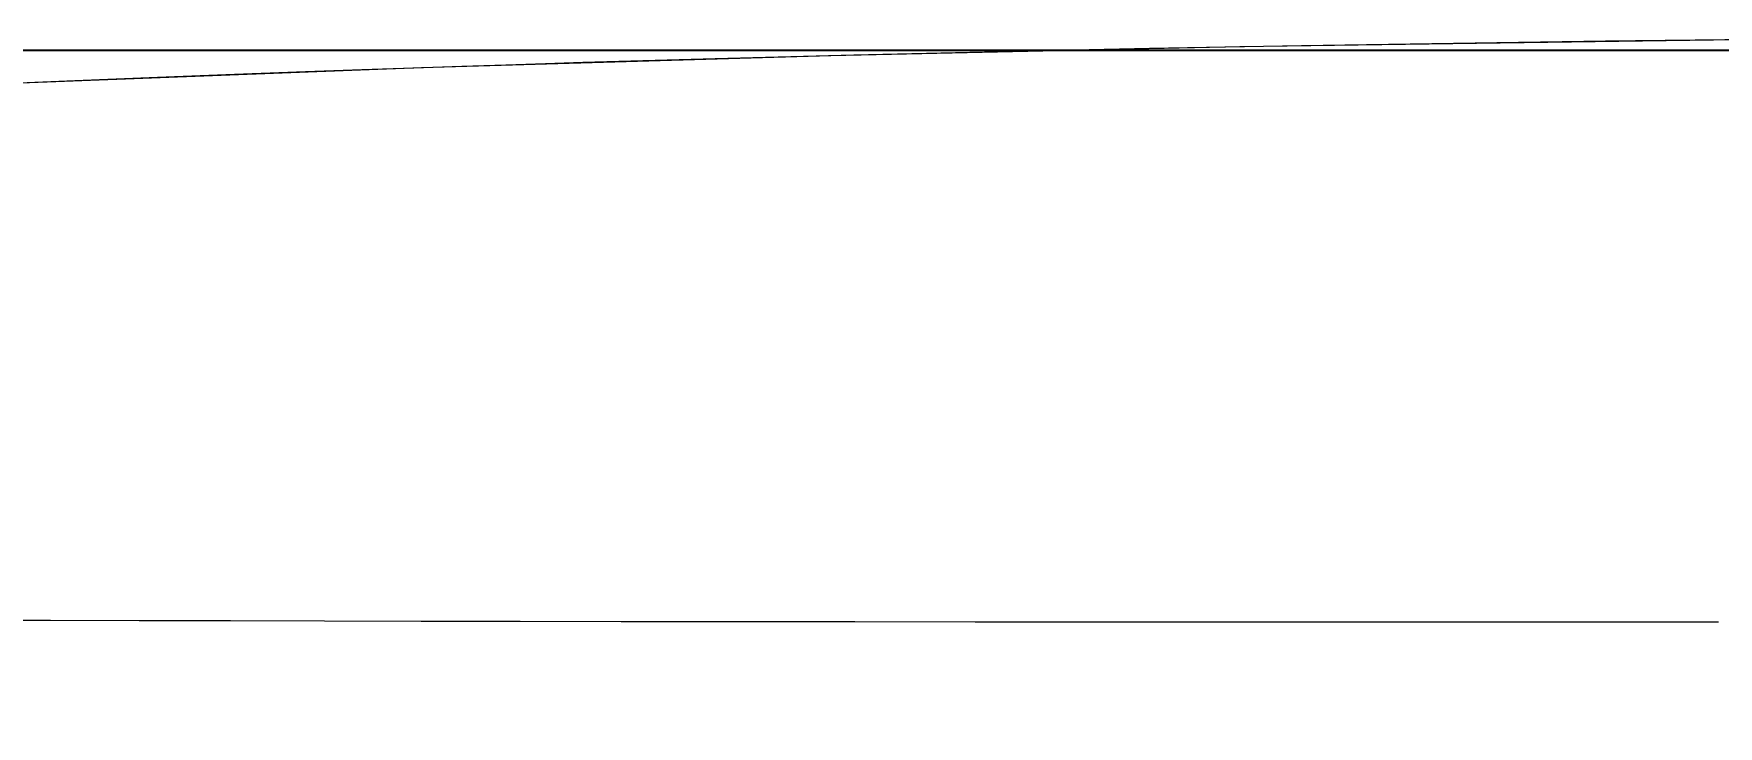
# Model space of a CAD drawing. Extents: x 2734 to 5638, y -143 to 2294.
# Drawn here: x 4258.2 to 4322, y 354 to 380.3 of the extents above; entities that cross this region are included whole.
import ezdxf

# ---------------------------------------------------------------- set-up
doc = ezdxf.new("R2010")
doc.units = 0
doc.header["$LTSCALE"] = 20
doc.header["$MEASUREMENT"] = 0
doc.layers.get('0').update_dxf_attribs({"linetype": 'CONTINUOUS'})
doc.layers.get('DEFPOINTS').update_dxf_attribs({"linetype": 'CONTINUOUS'})
doc.layers.add('3', color=3, linetype='CONTINUOUS')
doc.styles.get("Standard").update_dxf_attribs({"font": 'NanumGothic.ttf'})
doc.dimstyles.get("Standard").update_dxf_attribs({"dimtxt": 2.5, "dimasz": 2, "dimexe": 2, "dimexo": 1, "dimgap": 1.5, "dimtad": 1, "dimdec": 0, "dimlfac": 10, "dimrnd": 0.5, "dimzin": 0, "dimdsep": 46, "dimtxsty": 'Standard', "dimcen": 0, "dimclrt": 2, "dimadec": 0, "dimazin": 0, "dimtfac": 1, "dimtdec": 0, "dimtmove": 0, "dimatfit": 3, "dimfxl": 0, "dimtolj": 1, "dimtzin": 0, "dimarcsym": 0})

# ---------------------------------------------------------------- blocks, each defined once
blk = doc.blocks.new('*D28')
at = {"layer": '3', "color": 3, "lineweight": -2}
for p, q in [((4397.455, 379.621), (3990.287, 379.621)), ((4000.287, 359.621), (4000.287, 169.585)), ((4000.287, -65.451), (4000.287, 124.585)), ((4147.455, -85.451), (3990.287, -85.451))]:
    blk.add_line(p, q, dxfattribs=at)
at = {"layer": '3', "color": 3}
for points in [[(3996.954, 359.621), (4003.62, 359.621), (4000.287, 379.621)], [(3996.954, -65.451), (4003.62, -65.451), (4000.287, -85.451)]]:
    blk.add_solid(points, dxfattribs=at)
at = {"layer": 'DEFPOINTS', "color": 0}
for p in [(4402.455, 379.621), (4000.287, -85.451), (4152.455, -85.451)]:
    blk.add_point(p, dxfattribs=at)
at = {"layer": '3', "color": 2, "insert": (4000.287, 147.085), "char_height": 25, "attachment_point": 5}
blk.add_mtext('\\A1;465', dxfattribs=at)

msp = doc.modelspace()

# ---------------------------------------------------------------- linework, layer by layer
at = {"color": 2, "linetype": 'Continuous', "lineweight": 0}
for points in [[(4402.45539, 380.24666), (4382.73929, 380.25266), (4363.01993, 380.24493), (4343.29736, 380.18498), (4323.57197, 380.03423), (4303.84472, 379.75429), (4288.34448, 379.4188), (4272.84536, 378.9617), (4257.34902, 378.36502), (4241.85756, 377.61103), (4226.37405, 376.68271)], [(4402.45539, 380.24666), (4382.73929, 380.25266), (4363.01993, 380.24493), (4343.29736, 380.18498), (4323.57197, 380.03423), (4303.84472, 379.75429), (4288.34448, 379.4188), (4272.84536, 378.9617), (4257.34902, 378.36502), (4241.85756, 377.61103), (4226.37405, 376.68271)], [(4325.60982, 380.05269), (4317.69161, 379.96406), (4311.93307, 379.88553), (4306.17471, 379.79409), (4300.41657, 379.68879), (4294.70677, 379.56975), (4289.21811, 379.44072), (4283.96616, 379.30312), (4278.95095, 379.15816), (4277.54666, 379.11511), (4276.03499, 379.06754), (4274.37023, 379.01365), (4272.55239, 378.95299), (4270.58148, 378.88504), (4268.45752, 378.80924), (4265.75781, 378.70897), (4262.84556, 378.59576), (4259.72082, 378.46835), (4256.38363, 378.32531)], [(4325.60982, 380.05269), (4317.69161, 379.96406), (4311.93307, 379.88553), (4306.17471, 379.79409), (4300.41657, 379.68879), (4294.70677, 379.56975), (4289.21811, 379.44072), (4283.96616, 379.30312), (4278.95095, 379.15816), (4277.54666, 379.11511), (4276.03499, 379.06754), (4274.37023, 379.01365), (4272.55239, 378.95299), (4270.58148, 378.88504), (4268.45752, 378.80924), (4265.75781, 378.70897), (4262.84556, 378.59576), (4259.72082, 378.46835), (4256.38363, 378.32531)], [(4224.96851, 358.2234), (4226.54395, 358.20651), (4228.10205, 358.19176), (4229.76763, 358.17818), (4231.53178, 358.16512), (4233.39051, 358.15162), (4235.36, 358.13767), (4237.48107, 358.12477), (4239.66614, 358.11395), (4242.00386, 358.10389), (4244.48249, 358.09377), (4247.09779, 358.0839), (4249.84349, 358.0745), (4252.71283, 358.06564), (4255.69912, 358.05729), (4258.7959, 358.04935), (4262.15183, 358.04137), (4265.6151, 358.03369), (4269.17876, 358.02632), (4272.8359, 358.01937), (4276.57952, 358.01295), (4280.40263, 358.00689)], [(4224.96851, 358.2234), (4226.54395, 358.20651), (4228.10205, 358.19176), (4229.76763, 358.17818), (4231.53178, 358.16512), (4233.39051, 358.15162), (4235.36, 358.13767), (4237.48107, 358.12477), (4239.66614, 358.11395), (4242.00386, 358.10389), (4244.48249, 358.09377), (4247.09779, 358.0839), (4249.84349, 358.0745), (4252.71283, 358.06564), (4255.69912, 358.05729), (4258.7959, 358.04935), (4262.15183, 358.04137), (4265.6151, 358.03369), (4269.17876, 358.02632), (4272.8359, 358.01937), (4276.57952, 358.01295), (4280.40263, 358.00689)], [(4280.40262, 358.0069), (4284.78766, 358.00069), (4289.26207, 357.9954), (4293.8176, 357.99109), (4298.43945, 357.98789), (4303.13744, 357.98572), (4306.6521, 357.98461), (4310.23996, 357.98425), (4313.89302, 357.98451), (4316.33464, 357.98488), (4318.79886, 357.98539), (4320.98478, 357.98599), (4321.2311, 357.98607), (4321.47761, 357.98615), (4321.72431, 357.98623), (4321.9712, 357.98631)], [(4280.40262, 358.0069), (4284.78766, 358.00069), (4289.26207, 357.9954), (4293.8176, 357.99109), (4298.43945, 357.98789), (4303.13744, 357.98572), (4306.6521, 357.98461), (4310.23996, 357.98425), (4313.89302, 357.98451), (4316.33464, 357.98488), (4318.79886, 357.98539), (4320.98478, 357.98599), (4321.2311, 357.98607), (4321.47761, 357.98615), (4321.72431, 357.98623), (4321.9712, 357.98631)]]:
    msp.add_lwpolyline(points, dxfattribs=at)

# ---------------------------------------------------------------- dimensions: what is measured, and where the dimension line sits
at = {"layer": '3'}
dim = msp.add_linear_dim(base=(4000.28707, -85.45068), p1=(4402.45539, 379.62146), p2=(4152.45539, -85.45068), angle=90, dimstyle='Standard', override={"dimtxt": 25, "dimasz": 20, "dimexe": 10, "dimexo": 5, "dimgap": 10, "dimtih": 1, "dimtoh": 1, "dimdec": 4, "dimlfac": 1, "dimzin": 8, "dimclrd": 3, "dimclre": 3, "dimtdec": 4, "dimarcsym": 1}, dxfattribs=at)
dim.commit()
dim.dimension.update_dxf_attribs({"geometry": '*D28', "text_midpoint": (4000.28707, 147.08539), "dimtype": 160})

doc.saveas('drawing.dxf')
